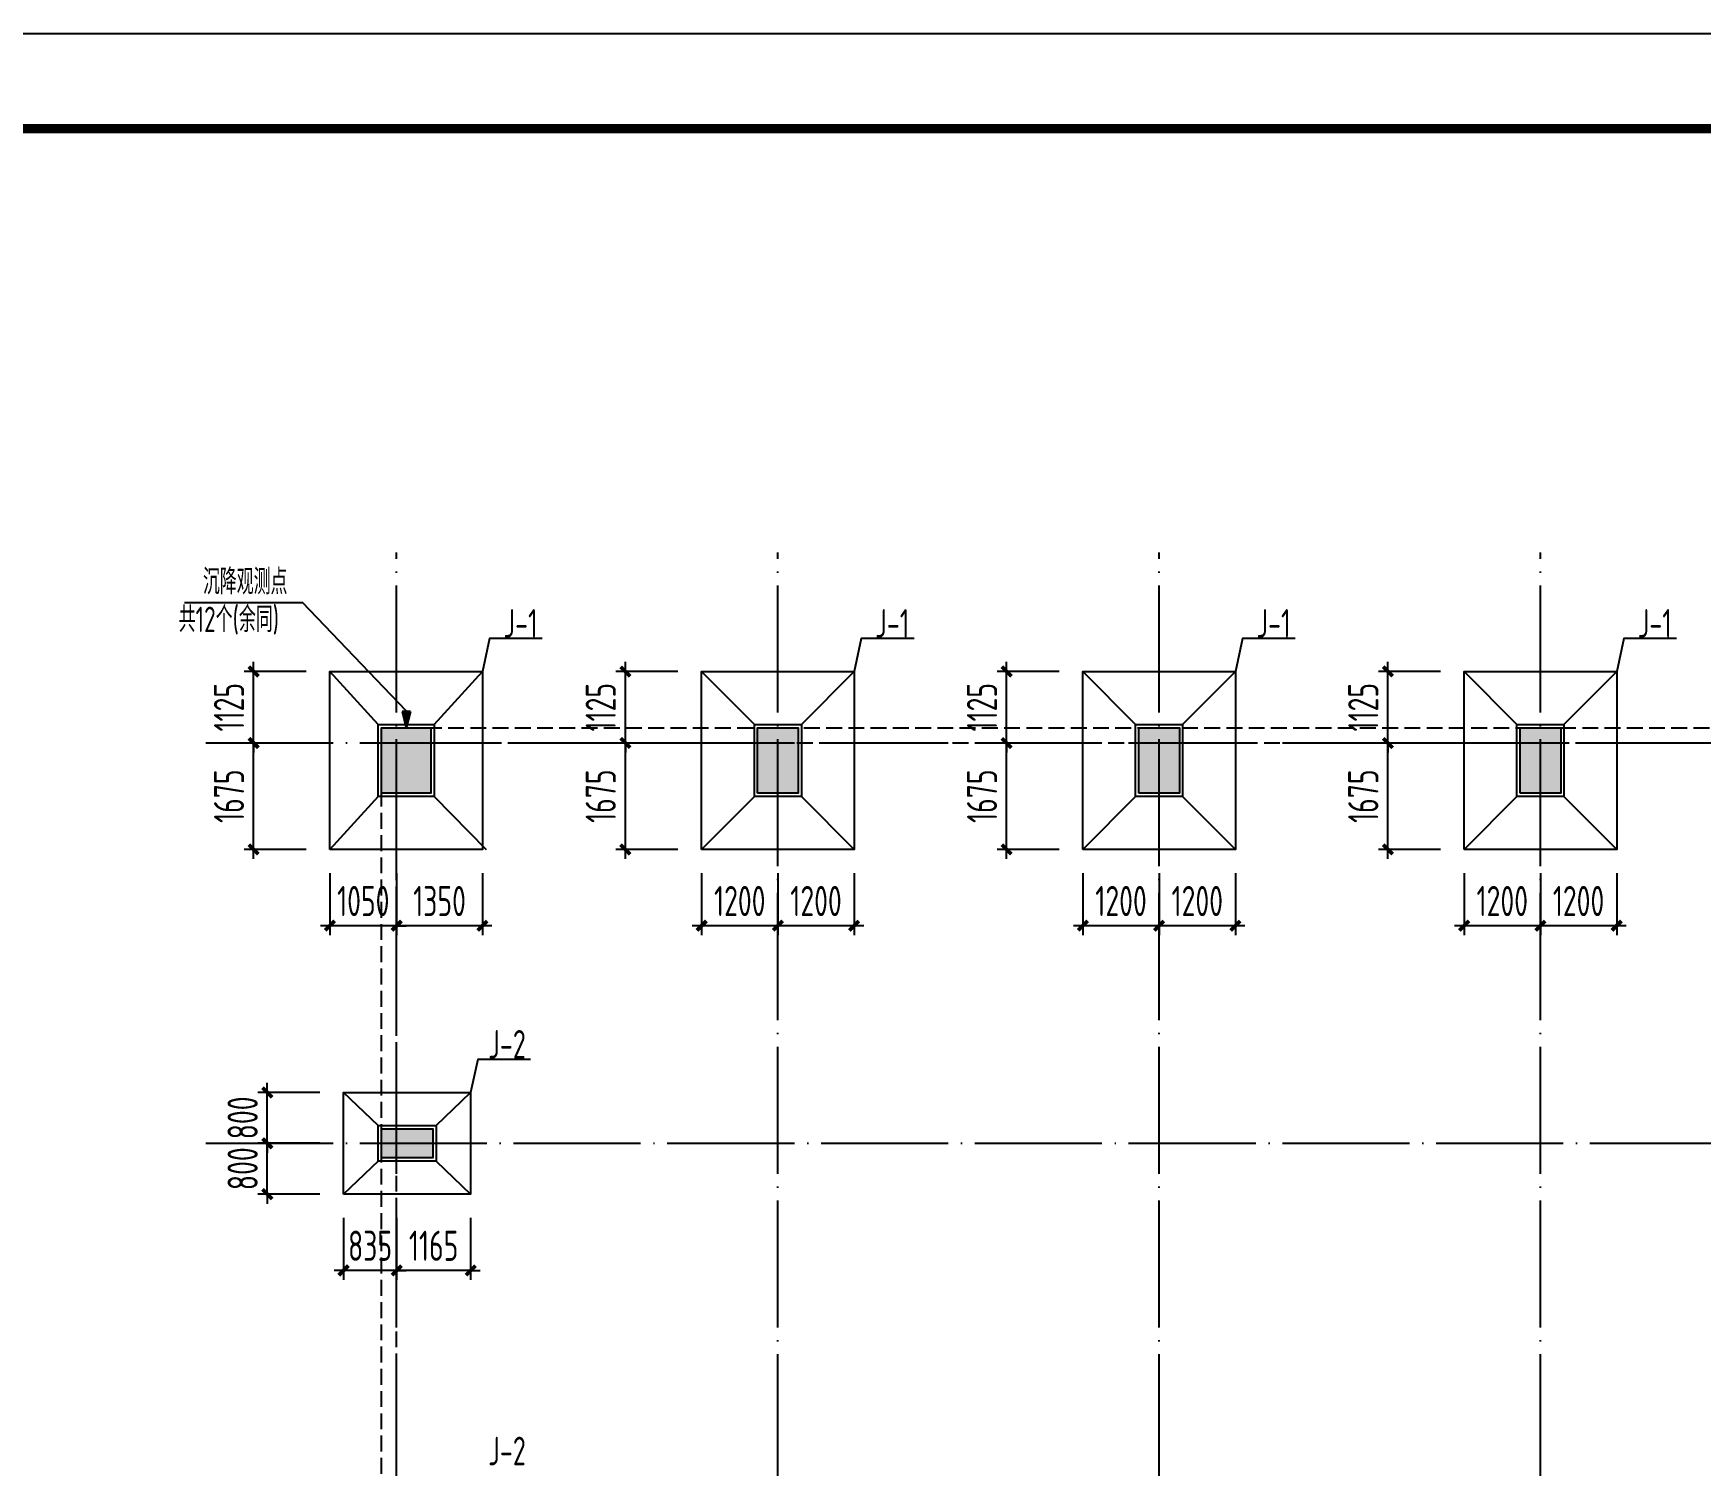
# Model space of a CAD drawing. Extents: x 2303022 to 2899168, y 17226141 to 18257813.
# Drawn here: x 2385590 to 2411829, y 18119007 to 18141549 of the extents above; entities that cross this region are included whole.
import ezdxf
from ezdxf.enums import TextEntityAlignment as Align

# ---------------------------------------------------------------- set-up
doc = ezdxf.new("R2010")
doc.units = 0
doc.header["$LTSCALE"] = 1000
doc.header["$MEASUREMENT"] = 0
for name, pattern in [('94', [0]), ('DASH', [0.35, 0.25, -0.1]), ('DOTE', [2.42, 2, -0.2, 0.02, -0.2])]:
    doc.linetypes.add(name, pattern=pattern)
doc.layers.get('Defpoints').update_dxf_attribs({"color": 250})
for name, color, linetype in [('1', 7, 'Continuous'), ('3', 3, 'Continuous'), ('3T_WOOD', 21, 'Continuous'), ('COLU', 253, 'Continuous'), ('COLU_DIM', 3, 'Continuous'), ('COLU_HATCH', 251, 'Continuous'), ('dim', 7, 'Continuous'), ('DOTE', 1, 'DOTE'), ('LVTRY', 6, 'Continuous'), ('PUB_TEXT', 7, 'Continuous'), ('S_SURFACE', 6, 'Continuous'), ('THIN', 7, 'Continuous'), ('TK', 4, 'Continuous'), ('搅拌桩', 136, 'Continuous')]:
    doc.layers.add(name, color=color, linetype=linetype)
doc.styles.add('TSSD_Dimension', font='Tssdeng.shx', dxfattribs={"width": 0.7, "bigfont": 'hztxt.shx'})
doc.styles.add('TSSD_REIN', font='tssdeng.shx', dxfattribs={"width": 0.7, "bigfont": 'tssdchn.shx'})
doc.dimstyles.new('TSSD_150_150', dxfattribs={"dimtxt": 475, "dimasz": 150, "dimexe": 150, "dimexo": 375, "dimgap": 150, "dimtad": 1, "dimdec": 0, "dimzin": 0, "dimdsep": 46, "dimtxsty": 'TSSD_Dimension', "dimblk": 'ARCHTICK', "dimcen": 0, "dimdle": 150, "dimclrt": 7, "dimadec": 0, "dimazin": 0, "dimtfac": 1, "dimtdec": 0, "dimtix": 1, "dimtmove": 2, "dimatfit": 3, "dimfxl": 0, "dimtolj": 1, "dimtzin": 0, "dimarcsym": 0})

# ---------------------------------------------------------------- blocks, each defined once
blk = doc.blocks.new('_ArchTick')
at = {"color": 0, "linetype": 'ByBlock', "const_width": 0.4}
blk.add_lwpolyline([(-0.5, -0.5), (0.5, 0.5)], dxfattribs=at)
blk = doc.blocks.new('*D376')
at = {"layer": 'COLU_DIM', "color": 0, "lineweight": -2}
for p, q in [((2391307, 18128330), (2391307, 18127355)), ((2392657, 18128330), (2392657, 18127355)), ((2392807, 18127505), (2391157, 18127505))]:
    blk.add_line(p, q, dxfattribs=at)
at = {"layer": 'Defpoints', "color": 0}
for p in [(2391307, 18128705), (2392657, 18128705), (2391307, 18127505)]:
    blk.add_point(p, dxfattribs=at)
at = {"layer": 'COLU_DIM', "color": 0, "lineweight": -2, "xscale": 150, "yscale": 150, "zscale": 150, "rotation": 180}
blk.add_blockref('_ArchTick', (2391307, 18127505), dxfattribs=at)
at = {"layer": 'COLU_DIM', "color": 0, "lineweight": -2, "xscale": 150, "yscale": 150, "zscale": 150}
blk.add_blockref('_ArchTick', (2392657, 18127505), dxfattribs=at)
at = {"layer": 'COLU_DIM', "color": 7, "insert": (2391982, 18127893), "char_height": 475, "attachment_point": 5, "style": 'TSSD_Dimension'}
blk.add_mtext('\\A1;1350', dxfattribs=at)
blk = doc.blocks.new('*D377')
at = {"layer": 'COLU_DIM', "color": 0, "lineweight": -2}
for p, q in [((2390257, 18128330), (2390257, 18127355)), ((2391307, 18128330), (2391307, 18127355)), ((2390257, 18127505), (2390107, 18127505)), ((2391307, 18127505), (2390257, 18127505)), ((2391307, 18127505), (2391457, 18127505))]:
    blk.add_line(p, q, dxfattribs=at)
at = {"layer": 'Defpoints', "color": 0}
for p in [(2390257, 18128705), (2391307, 18128705), (2390257, 18127505)]:
    blk.add_point(p, dxfattribs=at)
at = {"layer": 'COLU_DIM', "color": 0, "lineweight": -2, "xscale": 150, "yscale": 150, "zscale": 150}
blk.add_blockref('_ArchTick', (2390257, 18127505), dxfattribs=at)
at = {"layer": 'COLU_DIM', "color": 0, "lineweight": -2, "xscale": 150, "yscale": 150, "zscale": 150, "rotation": 180}
blk.add_blockref('_ArchTick', (2391307, 18127505), dxfattribs=at)
at = {"layer": 'COLU_DIM', "color": 7, "insert": (2390782, 18127893), "char_height": 475, "attachment_point": 5, "style": 'TSSD_Dimension'}
blk.add_mtext('\\A1;1050', dxfattribs=at)
blk = doc.blocks.new('*D378')
at = {"layer": 'COLU_DIM', "color": 0, "lineweight": -2}
for p, q in [((2389057, 18128555), (2389057, 18130530)), ((2389882, 18130380), (2388907, 18130380)), ((2389882, 18128705), (2388907, 18128705))]:
    blk.add_line(p, q, dxfattribs=at)
at = {"layer": 'Defpoints', "color": 0}
for p in [(2389057, 18130380), (2390257, 18130380), (2390257, 18128705)]:
    blk.add_point(p, dxfattribs=at)
at = {"layer": 'COLU_DIM', "color": 0, "lineweight": -2, "xscale": 150, "yscale": 150, "zscale": 150}
for p, rotation in [((2389057, 18130380), 90), ((2389057, 18128705), 270)]:
    blk.add_blockref('_ArchTick', p, dxfattribs=dict(at, rotation=rotation))
at = {"layer": 'COLU_DIM', "color": 7, "insert": (2388669, 18129543), "char_height": 475, "attachment_point": 5, "rotation": 90, "style": 'TSSD_Dimension'}
blk.add_mtext('\\A1;1675', dxfattribs=at)
blk = doc.blocks.new('*D379')
at = {"layer": 'COLU_DIM', "color": 0, "lineweight": -2}
for p, q in [((2389057, 18131505), (2389057, 18131655)), ((2389882, 18131505), (2388907, 18131505)), ((2389057, 18130380), (2389057, 18131505)), ((2389882, 18130380), (2388907, 18130380)), ((2389057, 18130380), (2389057, 18130230))]:
    blk.add_line(p, q, dxfattribs=at)
at = {"layer": 'Defpoints', "color": 0}
for p in [(2389057, 18131505), (2390257, 18131505), (2390257, 18130380)]:
    blk.add_point(p, dxfattribs=at)
at = {"layer": 'COLU_DIM', "color": 0, "lineweight": -2, "xscale": 150, "yscale": 150, "zscale": 150}
for p, rotation in [((2389057, 18131505), 270), ((2389057, 18130380), 90)]:
    blk.add_blockref('_ArchTick', p, dxfattribs=dict(at, rotation=rotation))
at = {"layer": 'COLU_DIM', "color": 7, "insert": (2388669, 18130943), "char_height": 475, "attachment_point": 5, "rotation": 90, "style": 'TSSD_Dimension'}
blk.add_mtext('\\A1;1125', dxfattribs=at)
blk = doc.blocks.new('*D380')
at = {"layer": 'COLU_DIM', "color": 0, "lineweight": -2}
for p, q in [((2397307, 18128330), (2397307, 18127355)), ((2398507, 18128330), (2398507, 18127355)), ((2398657, 18127505), (2397157, 18127505))]:
    blk.add_line(p, q, dxfattribs=at)
at = {"layer": 'Defpoints', "color": 0}
for p in [(2397307, 18128705), (2398507, 18128705), (2397307, 18127505)]:
    blk.add_point(p, dxfattribs=at)
at = {"layer": 'COLU_DIM', "color": 0, "lineweight": -2, "xscale": 150, "yscale": 150, "zscale": 150, "rotation": 180}
blk.add_blockref('_ArchTick', (2397307, 18127505), dxfattribs=at)
at = {"layer": 'COLU_DIM', "color": 0, "lineweight": -2, "xscale": 150, "yscale": 150, "zscale": 150}
blk.add_blockref('_ArchTick', (2398507, 18127505), dxfattribs=at)
at = {"layer": 'COLU_DIM', "color": 7, "insert": (2397907, 18127893), "char_height": 475, "attachment_point": 5, "style": 'TSSD_Dimension'}
blk.add_mtext('\\A1;1200', dxfattribs=at)
blk = doc.blocks.new('*D381')
at = {"layer": 'COLU_DIM', "color": 0, "lineweight": -2}
for p, q in [((2396107, 18128330), (2396107, 18127355)), ((2397307, 18128330), (2397307, 18127355)), ((2397457, 18127505), (2395957, 18127505))]:
    blk.add_line(p, q, dxfattribs=at)
at = {"layer": 'Defpoints', "color": 0}
for p in [(2396107, 18128705), (2397307, 18128705), (2396107, 18127505)]:
    blk.add_point(p, dxfattribs=at)
at = {"layer": 'COLU_DIM', "color": 0, "lineweight": -2, "xscale": 150, "yscale": 150, "zscale": 150, "rotation": 180}
blk.add_blockref('_ArchTick', (2396107, 18127505), dxfattribs=at)
at = {"layer": 'COLU_DIM', "color": 0, "lineweight": -2, "xscale": 150, "yscale": 150, "zscale": 150}
blk.add_blockref('_ArchTick', (2397307, 18127505), dxfattribs=at)
at = {"layer": 'COLU_DIM', "color": 7, "insert": (2396707, 18127893), "char_height": 475, "attachment_point": 5, "style": 'TSSD_Dimension'}
blk.add_mtext('\\A1;1200', dxfattribs=at)
blk = doc.blocks.new('*D382')
at = {"layer": 'COLU_DIM', "color": 0, "lineweight": -2}
for p, q in [((2394907, 18128555), (2394907, 18130530)), ((2395732, 18130380), (2394757, 18130380)), ((2395732, 18128705), (2394757, 18128705))]:
    blk.add_line(p, q, dxfattribs=at)
at = {"layer": 'Defpoints', "color": 0}
for p in [(2394907, 18130380), (2396107, 18130380), (2396107, 18128705)]:
    blk.add_point(p, dxfattribs=at)
at = {"layer": 'COLU_DIM', "color": 0, "lineweight": -2, "xscale": 150, "yscale": 150, "zscale": 150}
for p, rotation in [((2394907, 18130380), 90), ((2394907, 18128705), 270)]:
    blk.add_blockref('_ArchTick', p, dxfattribs=dict(at, rotation=rotation))
at = {"layer": 'COLU_DIM', "color": 7, "insert": (2394519, 18129543), "char_height": 475, "attachment_point": 5, "rotation": 90, "style": 'TSSD_Dimension'}
blk.add_mtext('\\A1;1675', dxfattribs=at)
blk = doc.blocks.new('*D383')
at = {"layer": 'COLU_DIM', "color": 0, "lineweight": -2}
for p, q in [((2394907, 18131505), (2394907, 18131655)), ((2395732, 18131505), (2394757, 18131505)), ((2394907, 18130380), (2394907, 18131505)), ((2395732, 18130380), (2394757, 18130380)), ((2394907, 18130380), (2394907, 18130230))]:
    blk.add_line(p, q, dxfattribs=at)
at = {"layer": 'Defpoints', "color": 0}
for p in [(2394907, 18131505), (2396107, 18131505), (2396107, 18130380)]:
    blk.add_point(p, dxfattribs=at)
at = {"layer": 'COLU_DIM', "color": 0, "lineweight": -2, "xscale": 150, "yscale": 150, "zscale": 150}
for p, rotation in [((2394907, 18131505), 270), ((2394907, 18130380), 90)]:
    blk.add_blockref('_ArchTick', p, dxfattribs=dict(at, rotation=rotation))
at = {"layer": 'COLU_DIM', "color": 7, "insert": (2394519, 18130943), "char_height": 475, "attachment_point": 5, "rotation": 90, "style": 'TSSD_Dimension'}
blk.add_mtext('\\A1;1125', dxfattribs=at)
blk = doc.blocks.new('*D384')
at = {"layer": 'COLU_DIM', "color": 0, "lineweight": -2}
for p, q in [((2403307, 18128330), (2403307, 18127355)), ((2404507, 18128330), (2404507, 18127355)), ((2404657, 18127505), (2403157, 18127505))]:
    blk.add_line(p, q, dxfattribs=at)
at = {"layer": 'Defpoints', "color": 0}
for p in [(2403307, 18128705), (2404507, 18128705), (2403307, 18127505)]:
    blk.add_point(p, dxfattribs=at)
at = {"layer": 'COLU_DIM', "color": 0, "lineweight": -2, "xscale": 150, "yscale": 150, "zscale": 150, "rotation": 180}
blk.add_blockref('_ArchTick', (2403307, 18127505), dxfattribs=at)
at = {"layer": 'COLU_DIM', "color": 0, "lineweight": -2, "xscale": 150, "yscale": 150, "zscale": 150}
blk.add_blockref('_ArchTick', (2404507, 18127505), dxfattribs=at)
at = {"layer": 'COLU_DIM', "color": 7, "insert": (2403907, 18127893), "char_height": 475, "attachment_point": 5, "style": 'TSSD_Dimension'}
blk.add_mtext('\\A1;1200', dxfattribs=at)
blk = doc.blocks.new('*D385')
at = {"layer": 'COLU_DIM', "color": 0, "lineweight": -2}
for p, q in [((2402107, 18128330), (2402107, 18127355)), ((2403307, 18128330), (2403307, 18127355)), ((2403457, 18127505), (2401957, 18127505))]:
    blk.add_line(p, q, dxfattribs=at)
at = {"layer": 'Defpoints', "color": 0}
for p in [(2402107, 18128705), (2403307, 18128705), (2402107, 18127505)]:
    blk.add_point(p, dxfattribs=at)
at = {"layer": 'COLU_DIM', "color": 0, "lineweight": -2, "xscale": 150, "yscale": 150, "zscale": 150, "rotation": 180}
blk.add_blockref('_ArchTick', (2402107, 18127505), dxfattribs=at)
at = {"layer": 'COLU_DIM', "color": 0, "lineweight": -2, "xscale": 150, "yscale": 150, "zscale": 150}
blk.add_blockref('_ArchTick', (2403307, 18127505), dxfattribs=at)
at = {"layer": 'COLU_DIM', "color": 7, "insert": (2402707, 18127893), "char_height": 475, "attachment_point": 5, "style": 'TSSD_Dimension'}
blk.add_mtext('\\A1;1200', dxfattribs=at)
blk = doc.blocks.new('*D386')
at = {"layer": 'COLU_DIM', "color": 0, "lineweight": -2}
for p, q in [((2400907, 18128555), (2400907, 18130530)), ((2401732, 18130380), (2400757, 18130380)), ((2401732, 18128705), (2400757, 18128705))]:
    blk.add_line(p, q, dxfattribs=at)
at = {"layer": 'Defpoints', "color": 0}
for p in [(2400907, 18130380), (2402107, 18130380), (2402107, 18128705)]:
    blk.add_point(p, dxfattribs=at)
at = {"layer": 'COLU_DIM', "color": 0, "lineweight": -2, "xscale": 150, "yscale": 150, "zscale": 150}
for p, rotation in [((2400907, 18130380), 90), ((2400907, 18128705), 270)]:
    blk.add_blockref('_ArchTick', p, dxfattribs=dict(at, rotation=rotation))
at = {"layer": 'COLU_DIM', "color": 7, "insert": (2400519, 18129543), "char_height": 475, "attachment_point": 5, "rotation": 90, "style": 'TSSD_Dimension'}
blk.add_mtext('\\A1;1675', dxfattribs=at)
blk = doc.blocks.new('*D387')
at = {"layer": 'COLU_DIM', "color": 0, "lineweight": -2}
for p, q in [((2400907, 18131505), (2400907, 18131655)), ((2401732, 18131505), (2400757, 18131505)), ((2400907, 18130380), (2400907, 18131505)), ((2401732, 18130380), (2400757, 18130380)), ((2400907, 18130380), (2400907, 18130230))]:
    blk.add_line(p, q, dxfattribs=at)
at = {"layer": 'Defpoints', "color": 0}
for p in [(2400907, 18131505), (2402107, 18131505), (2402107, 18130380)]:
    blk.add_point(p, dxfattribs=at)
at = {"layer": 'COLU_DIM', "color": 0, "lineweight": -2, "xscale": 150, "yscale": 150, "zscale": 150}
for p, rotation in [((2400907, 18131505), 270), ((2400907, 18130380), 90)]:
    blk.add_blockref('_ArchTick', p, dxfattribs=dict(at, rotation=rotation))
at = {"layer": 'COLU_DIM', "color": 7, "insert": (2400519, 18130943), "char_height": 475, "attachment_point": 5, "rotation": 90, "style": 'TSSD_Dimension'}
blk.add_mtext('\\A1;1125', dxfattribs=at)
blk = doc.blocks.new('*D388')
at = {"layer": 'COLU_DIM', "color": 0, "lineweight": -2}
for p, q in [((2409307, 18128330), (2409307, 18127355)), ((2410507, 18128330), (2410507, 18127355)), ((2410657, 18127505), (2409157, 18127505))]:
    blk.add_line(p, q, dxfattribs=at)
at = {"layer": 'Defpoints', "color": 0}
for p in [(2409307, 18128705), (2410507, 18128705), (2409307, 18127505)]:
    blk.add_point(p, dxfattribs=at)
at = {"layer": 'COLU_DIM', "color": 0, "lineweight": -2, "xscale": 150, "yscale": 150, "zscale": 150, "rotation": 180}
blk.add_blockref('_ArchTick', (2409307, 18127505), dxfattribs=at)
at = {"layer": 'COLU_DIM', "color": 0, "lineweight": -2, "xscale": 150, "yscale": 150, "zscale": 150}
blk.add_blockref('_ArchTick', (2410507, 18127505), dxfattribs=at)
at = {"layer": 'COLU_DIM', "color": 7, "insert": (2409907, 18127893), "char_height": 475, "attachment_point": 5, "style": 'TSSD_Dimension'}
blk.add_mtext('\\A1;1200', dxfattribs=at)
blk = doc.blocks.new('*D389')
at = {"layer": 'COLU_DIM', "color": 0, "lineweight": -2}
for p, q in [((2408107, 18128330), (2408107, 18127355)), ((2409307, 18128330), (2409307, 18127355)), ((2409457, 18127505), (2407957, 18127505))]:
    blk.add_line(p, q, dxfattribs=at)
at = {"layer": 'Defpoints', "color": 0}
for p in [(2408107, 18128705), (2409307, 18128705), (2408107, 18127505)]:
    blk.add_point(p, dxfattribs=at)
at = {"layer": 'COLU_DIM', "color": 0, "lineweight": -2, "xscale": 150, "yscale": 150, "zscale": 150, "rotation": 180}
blk.add_blockref('_ArchTick', (2408107, 18127505), dxfattribs=at)
at = {"layer": 'COLU_DIM', "color": 0, "lineweight": -2, "xscale": 150, "yscale": 150, "zscale": 150}
blk.add_blockref('_ArchTick', (2409307, 18127505), dxfattribs=at)
at = {"layer": 'COLU_DIM', "color": 7, "insert": (2408707, 18127893), "char_height": 475, "attachment_point": 5, "style": 'TSSD_Dimension'}
blk.add_mtext('\\A1;1200', dxfattribs=at)
blk = doc.blocks.new('*D390')
at = {"layer": 'COLU_DIM', "color": 0, "lineweight": -2}
for p, q in [((2406907, 18128555), (2406907, 18130530)), ((2407732, 18130380), (2406757, 18130380)), ((2407732, 18128705), (2406757, 18128705))]:
    blk.add_line(p, q, dxfattribs=at)
at = {"layer": 'Defpoints', "color": 0}
for p in [(2406907, 18130380), (2408107, 18130380), (2408107, 18128705)]:
    blk.add_point(p, dxfattribs=at)
at = {"layer": 'COLU_DIM', "color": 0, "lineweight": -2, "xscale": 150, "yscale": 150, "zscale": 150}
for p, rotation in [((2406907, 18130380), 90), ((2406907, 18128705), 270)]:
    blk.add_blockref('_ArchTick', p, dxfattribs=dict(at, rotation=rotation))
at = {"layer": 'COLU_DIM', "color": 7, "insert": (2406519, 18129543), "char_height": 475, "attachment_point": 5, "rotation": 90, "style": 'TSSD_Dimension'}
blk.add_mtext('\\A1;1675', dxfattribs=at)
blk = doc.blocks.new('*D391')
at = {"layer": 'COLU_DIM', "color": 0, "lineweight": -2}
for p, q in [((2406907, 18131505), (2406907, 18131655)), ((2407732, 18131505), (2406757, 18131505)), ((2406907, 18130380), (2406907, 18131505)), ((2407732, 18130380), (2406757, 18130380)), ((2406907, 18130380), (2406907, 18130230))]:
    blk.add_line(p, q, dxfattribs=at)
at = {"layer": 'Defpoints', "color": 0}
for p in [(2406907, 18131505), (2408107, 18131505), (2408107, 18130380)]:
    blk.add_point(p, dxfattribs=at)
at = {"layer": 'COLU_DIM', "color": 0, "lineweight": -2, "xscale": 150, "yscale": 150, "zscale": 150}
for p, rotation in [((2406907, 18131505), 270), ((2406907, 18130380), 90)]:
    blk.add_blockref('_ArchTick', p, dxfattribs=dict(at, rotation=rotation))
at = {"layer": 'COLU_DIM', "color": 7, "insert": (2406519, 18130943), "char_height": 475, "attachment_point": 5, "rotation": 90, "style": 'TSSD_Dimension'}
blk.add_mtext('\\A1;1125', dxfattribs=at)
blk = doc.blocks.new('*D601')
at = {"layer": 'COLU_DIM', "color": 0, "lineweight": -2}
for p, q in [((2391307, 18122905), (2391307, 18121930)), ((2392472, 18122905), (2392472, 18121930)), ((2391307, 18122080), (2391157, 18122080)), ((2392472, 18122080), (2391307, 18122080)), ((2392472, 18122080), (2392622, 18122080))]:
    blk.add_line(p, q, dxfattribs=at)
at = {"layer": 'Defpoints', "color": 0}
for p in [(2391307, 18123280), (2392472, 18123280), (2391307, 18122080)]:
    blk.add_point(p, dxfattribs=at)
at = {"layer": 'COLU_DIM', "color": 0, "lineweight": -2, "xscale": 150, "yscale": 150, "zscale": 150}
blk.add_blockref('_ArchTick', (2391307, 18122080), dxfattribs=at)
at = {"layer": 'COLU_DIM', "color": 0, "lineweight": -2, "xscale": 150, "yscale": 150, "zscale": 150, "rotation": 180}
blk.add_blockref('_ArchTick', (2392472, 18122080), dxfattribs=at)
at = {"layer": 'COLU_DIM', "color": 7, "insert": (2391889, 18122468), "char_height": 475, "attachment_point": 5, "style": 'TSSD_Dimension'}
blk.add_mtext('\\A1;1165', dxfattribs=at)
blk = doc.blocks.new('*D602')
at = {"layer": 'COLU_DIM', "color": 0, "lineweight": -2}
for p, q in [((2390472, 18122905), (2390472, 18121930)), ((2391307, 18122905), (2391307, 18121930)), ((2390472, 18122080), (2390322, 18122080)), ((2391307, 18122080), (2390472, 18122080)), ((2391307, 18122080), (2391457, 18122080))]:
    blk.add_line(p, q, dxfattribs=at)
at = {"layer": 'Defpoints', "color": 0}
for p in [(2390472, 18123280), (2391307, 18123280), (2390472, 18122080)]:
    blk.add_point(p, dxfattribs=at)
at = {"layer": 'COLU_DIM', "color": 0, "lineweight": -2, "xscale": 150, "yscale": 150, "zscale": 150}
blk.add_blockref('_ArchTick', (2390472, 18122080), dxfattribs=at)
at = {"layer": 'COLU_DIM', "color": 0, "lineweight": -2, "xscale": 150, "yscale": 150, "zscale": 150, "rotation": 180}
blk.add_blockref('_ArchTick', (2391307, 18122080), dxfattribs=at)
at = {"layer": 'COLU_DIM', "color": 7, "insert": (2390889, 18122468), "char_height": 475, "attachment_point": 5, "style": 'TSSD_Dimension'}
blk.add_mtext('\\A1;835', dxfattribs=at)
blk = doc.blocks.new('*D603')
at = {"layer": 'COLU_DIM', "color": 0, "lineweight": -2}
for p, q in [((2389272, 18124080), (2389272, 18124230)), ((2390097, 18124080), (2389122, 18124080)), ((2389272, 18123280), (2389272, 18124080)), ((2390097, 18123280), (2389122, 18123280)), ((2389272, 18123280), (2389272, 18123130))]:
    blk.add_line(p, q, dxfattribs=at)
at = {"layer": 'Defpoints', "color": 0}
for p in [(2389272, 18124080), (2390472, 18124080), (2390472, 18123280)]:
    blk.add_point(p, dxfattribs=at)
at = {"layer": 'COLU_DIM', "color": 0, "lineweight": -2, "xscale": 150, "yscale": 150, "zscale": 150}
for p, rotation in [((2389272, 18124080), 270), ((2389272, 18123280), 90)]:
    blk.add_blockref('_ArchTick', p, dxfattribs=dict(at, rotation=rotation))
at = {"layer": 'COLU_DIM', "color": 7, "insert": (2388884, 18123680), "char_height": 475, "attachment_point": 5, "rotation": 90, "style": 'TSSD_Dimension'}
blk.add_mtext('\\A1;800', dxfattribs=at)
blk = doc.blocks.new('*D604')
at = {"layer": 'COLU_DIM', "color": 0, "lineweight": -2}
for p, q in [((2389272, 18124880), (2389272, 18125030)), ((2390097, 18124880), (2389122, 18124880)), ((2389272, 18124080), (2389272, 18124880)), ((2390097, 18124080), (2389122, 18124080)), ((2389272, 18124080), (2389272, 18123930))]:
    blk.add_line(p, q, dxfattribs=at)
at = {"layer": 'Defpoints', "color": 0}
for p in [(2389272, 18124880), (2390472, 18124880), (2390472, 18124080)]:
    blk.add_point(p, dxfattribs=at)
at = {"layer": 'COLU_DIM', "color": 0, "lineweight": -2, "xscale": 150, "yscale": 150, "zscale": 150}
for p, rotation in [((2389272, 18124880), 270), ((2389272, 18124080), 90)]:
    blk.add_blockref('_ArchTick', p, dxfattribs=dict(at, rotation=rotation))
at = {"layer": 'COLU_DIM', "color": 7, "insert": (2388884, 18124480), "char_height": 475, "attachment_point": 5, "rotation": 90, "style": 'TSSD_Dimension'}
blk.add_mtext('\\A1;800', dxfattribs=at)
blk = doc.blocks.new('A$C177878A3')
at = {"layer": '1', "linetype": '94'}
blk.add_hatch(color=6, dxfattribs=at).paths.add_polyline_path([(112, 433), (0, 0), (224, 0)])
at = {"layer": '1', "color": 6, "linetype": '94'}
for p, q in [((0, 0), (112, 433)), ((224, 0), (112, 433)), ((0, 0), (224, 0))]:
    blk.add_line(p, q, dxfattribs=at)
blk = doc.blocks.new('A$C32175502')
at = {"layer": '1', "linetype": '94'}
blk.add_blockref('A$C177878A3', (0, 0), dxfattribs=at)
blk = doc.blocks.new('A$C3C5B3CE3')
at = {"layer": '1', "linetype": '94', "rotation": 180}
blk.add_blockref('A$C32175502', (224, 433), dxfattribs=at)
blk = doc.blocks.new('A$C43EB326B')
at = {"layer": '搅拌桩'}
blk.add_blockref('A$C3C5B3CE3', (0, 0), dxfattribs=at)
blk = doc.blocks.new('A$C2BB7790D')
at = {"layer": 'dim'}
blk.add_blockref('A$C43EB326B', (0, 0), dxfattribs=at)
blk = doc.blocks.new('GeYuanFrame_35215621', base_point=(20.09, 4.53))
at = {"layer": 'TK'}
blk.add_lwpolyline([(20.09, 4.53), (20.09, 598.53), (1071.09, 598.53), (1071.09, 4.53)], close=True, dxfattribs=at)
at = {"layer": 'TK', "const_width": 1}
blk.add_lwpolyline([(45.09, 588.53), (1061.09, 588.53), (1061.09, 14.53), (45.09, 14.53)], close=True, dxfattribs=at)

msp = doc.modelspace()

# ---------------------------------------------------------------- hatches: boundary and pattern name
at = {"layer": 'COLU_HATCH'}
for points in [[(2391067, 18129590.5), (2391067, 18130620.5), (2391847, 18130620.5), (2391847, 18129590.5)], [(2396987, 18129590.5), (2396987, 18130620.5), (2397627, 18130620.5), (2397627, 18129590.5)], [(2402987, 18129590.5), (2402987, 18130620.5), (2403627, 18130620.5), (2403627, 18129590.5)], [(2408987, 18129590.5), (2408987, 18130620.5), (2409627, 18130620.5), (2409627, 18129590.5)], [(2391067, 18123850.5), (2391067, 18124310.5), (2391877, 18124310.5), (2391877, 18123850.5)]]:
    msp.add_hatch(color=256, dxfattribs=at).paths.add_polyline_path(points)

# ---------------------------------------------------------------- linework, layer by layer
at = {"layer": '3T_WOOD'}
for points in [[(2393599.7, 18132025.9), (2392770.1, 18132025.9), (2392657, 18131505.5)], [(2399449.7, 18132025.9), (2398620.1, 18132025.9), (2398507, 18131505.5)], [(2405449.7, 18132025.9), (2404620.1, 18132025.9), (2404507, 18131505.5)], [(2411449.7, 18132025.9), (2410620.1, 18132025.9), (2410507, 18131505.5)], [(2393414.7, 18125400.9), (2392585.1, 18125400.9), (2392472, 18124880.5)]]:
    msp.add_lwpolyline(points, dxfattribs=at)
at = {"layer": 'COLU'}
for points in [[(2390257, 18128705.5), (2390257, 18131505.5), (2392657, 18131505.5), (2392657, 18128705.5)], [(2396107, 18128705.5), (2396107, 18131505.5), (2398507, 18131505.5), (2398507, 18128705.5)], [(2402107, 18128705.5), (2402107, 18131505.5), (2404507, 18131505.5), (2404507, 18128705.5)], [(2408107, 18128705.5), (2408107, 18131505.5), (2410507, 18131505.5), (2410507, 18128705.5)], [(2391017, 18129540.5), (2391017, 18130670.5), (2391897, 18130670.5), (2391897, 18129540.5)], [(2391067, 18129590.5), (2391067, 18130620.5), (2391847, 18130620.5), (2391847, 18129590.5)], [(2396937, 18129540.5), (2396937, 18130670.5), (2397677, 18130670.5), (2397677, 18129540.5)], [(2396987, 18129590.5), (2396987, 18130620.5), (2397627, 18130620.5), (2397627, 18129590.5)], [(2402937, 18129540.5), (2402937, 18130670.5), (2403677, 18130670.5), (2403677, 18129540.5)], [(2402987, 18129590.5), (2402987, 18130620.5), (2403627, 18130620.5), (2403627, 18129590.5)], [(2408937, 18129540.5), (2408937, 18130670.5), (2409677, 18130670.5), (2409677, 18129540.5)], [(2408987, 18129590.5), (2408987, 18130620.5), (2409627, 18130620.5), (2409627, 18129590.5)], [(2390472, 18123280.5), (2390472, 18124880.5), (2392472, 18124880.5), (2392472, 18123280.5)], [(2391017, 18123800.5), (2391017, 18124360.5), (2391927, 18124360.5), (2391927, 18123800.5)], [(2391067, 18123850.5), (2391067, 18124310.5), (2391877, 18124310.5), (2391877, 18123850.5)]]:
    msp.add_lwpolyline(points, close=True, dxfattribs=at)
at = {"layer": 'DOTE'}
for p, q in [((2391307, 18065519.9), (2391307, 18133380.5)), ((2397307, 18065519.9), (2397307, 18133380.5)), ((2403307, 18065519.9), (2403307, 18133380.5)), ((2409307, 18065519.9), (2409307, 18133380.5)), ((2388307, 18130380.5), (2502307, 18130380.5)), ((2388307, 18124080.5), (2502307, 18124080.5))]:
    msp.add_line(p, q, dxfattribs=at)
at = {"layer": 'LVTRY'}
for p, q in [((2391017, 18130670.5), (2390257, 18131505.5)), ((2391897, 18130670.5), (2392657, 18131505.5)), ((2396937, 18130670.5), (2396107, 18131505.5)), ((2397677, 18130670.5), (2398507, 18131505.5)), ((2402937, 18130670.5), (2402107, 18131505.5)), ((2403677, 18130670.5), (2404507, 18131505.5)), ((2408937, 18130670.5), (2408107, 18131505.5)), ((2409677, 18130670.5), (2410507, 18131505.5)), ((2391017, 18129540.5), (2390257, 18128705.5)), ((2391897, 18129540.5), (2392716.8, 18128705.5)), ((2396937, 18129540.5), (2396107, 18128705.5)), ((2397677, 18129540.5), (2398507, 18128705.5)), ((2402937, 18129540.5), (2402107, 18128705.5)), ((2403677, 18129540.5), (2404507, 18128705.5)), ((2408937, 18129540.5), (2408107, 18128705.5)), ((2409677, 18129540.5), (2410507, 18128705.5)), ((2391017, 18124360.5), (2390472, 18124880.5)), ((2391927, 18124360.5), (2392472, 18124880.5)), ((2391017, 18123800.5), (2390472, 18123280.5)), ((2391927, 18123800.5), (2392472, 18123280.5))]:
    msp.add_line(p, q, dxfattribs=at)
at = {"layer": 'S_SURFACE', "linetype": 'DASH'}
for points in [[(2391067, 18130620.5), (2499547, 18130620.5), (2499547, 18073380.5), (2391067, 18073380.5)], [(2391307, 18130380.5), (2499307, 18130380.5), (2499307, 18073620.5), (2391307, 18073620.5)]]:
    msp.add_lwpolyline(points, close=True, dxfattribs=at)
at = {"layer": 'THIN'}
for p in [(2387969.6, 18132592.1), (2391458.7, 18130887.3)]:
    msp.add_line(p, (2389823.8, 18132592.1), dxfattribs=at)

# ---------------------------------------------------------------- block references
at = {"layer": '3', "xscale": 0.599999999627471, "yscale": 0.6000000014901161, "zscale": 0.6}
msp.add_blockref('A$C2BB7790D', (2391391.6, 18130613.7), dxfattribs=at)
at = {"layer": '3T_WOOD', "xscale": 150, "yscale": 150, "zscale": 150}
msp.add_blockref('GeYuanFrame_35215621', (2372197.2, 18052448.8), dxfattribs=at)

# ---------------------------------------------------------------- texts
at = {"layer": '3T_WOOD', "style": 'TSSD_REIN', "width": 0.7}
for s, p in [('J-1', (2393525.7, 18132038.2)), ('J-1', (2399375.7, 18132038.2)), ('J-1', (2405375.7, 18132038.2)), ('J-1', (2411375.7, 18132038.2)), ('J-2', (2393340.7, 18125413.2)), ('J-2', (2393340.7, 18119013.2))]:
    msp.add_text(s, height=450, dxfattribs=at).set_placement(p, align=Align.RIGHT)
at = {"layer": 'PUB_TEXT', "style": 'TSSD_REIN', "width": 0.7}
for s, p in [('沉降观测点', (2388258.3, 18132718.6)), ('共12个(余同)', (2387877.2, 18132126.2))]:
    msp.add_text(s, height=400, dxfattribs=at).set_placement(p)

# ---------------------------------------------------------------- dimensions: what is measured, and where the dimension line sits
at = {"layer": 'COLU_DIM'}
for base, p1, p2, angle, picture, middle in [((2389057, 18131505.5), (2390257, 18130380.5), (2390257, 18131505.5), 90, '*D379', (2388669.5, 18130943)), ((2394907, 18131505.5), (2396107, 18130380.5), (2396107, 18131505.5), 90, '*D383', (2394519.5, 18130943)), ((2400907, 18131505.5), (2402107, 18130380.5), (2402107, 18131505.5), 90, '*D387', (2400519.5, 18130943)), ((2406907, 18131505.5), (2408107, 18130380.5), (2408107, 18131505.5), 90, '*D391', (2406519.5, 18130943)), ((2389057, 18130380.5), (2390257, 18128705.5), (2390257, 18130380.5), 90, '*D378', (2388669.5, 18129543)), ((2394907, 18130380.5), (2396107, 18128705.5), (2396107, 18130380.5), 90, '*D382', (2394519.5, 18129543)), ((2400907, 18130380.5), (2402107, 18128705.5), (2402107, 18130380.5), 90, '*D386', (2400519.5, 18129543)), ((2406907, 18130380.5), (2408107, 18128705.5), (2408107, 18130380.5), 90, '*D390', (2406519.5, 18129543)), ((2390257, 18127505.5), (2391307, 18128705.5), (2390257, 18128705.5), 180, '*D377', (2390782, 18127893)), ((2391307, 18127505.5), (2392657, 18128705.5), (2391307, 18128705.5), 180, '*D376', (2391982, 18127893)), ((2396107, 18127505.5), (2397307, 18128705.5), (2396107, 18128705.5), 180, '*D381', (2396707, 18127893)), ((2397307, 18127505.5), (2398507, 18128705.5), (2397307, 18128705.5), 180, '*D380', (2397907, 18127893)), ((2402107, 18127505.5), (2403307, 18128705.5), (2402107, 18128705.5), 180, '*D385', (2402707, 18127893)), ((2403307, 18127505.5), (2404507, 18128705.5), (2403307, 18128705.5), 180, '*D384', (2403907, 18127893)), ((2408107, 18127505.5), (2409307, 18128705.5), (2408107, 18128705.5), 180, '*D389', (2408707, 18127893)), ((2409307, 18127505.5), (2410507, 18128705.5), (2409307, 18128705.5), 180, '*D388', (2409907, 18127893)), ((2389272, 18124880.5), (2390472, 18124080.5), (2390472, 18124880.5), 90, '*D604', (2388884.5, 18124480.5)), ((2389272, 18124080.5), (2390472, 18123280.5), (2390472, 18124080.5), 90, '*D603', (2388884.5, 18123680.5)), ((2390472, 18122080.5), (2391307, 18123280.5), (2390472, 18123280.5), 180, '*D602', (2390889.5, 18122468)), ((2391307, 18122080.5), (2392472, 18123280.5), (2391307, 18123280.5), 180, '*D601', (2391889.5, 18122468))]:
    dim = msp.add_linear_dim(base=base, p1=p1, p2=p2, angle=angle, dimstyle='TSSD_150_150', dxfattribs=at)
    dim.commit()
    dim.dimension.update_dxf_attribs({"geometry": picture, "text_midpoint": middle})

doc.saveas('drawing.dxf')
